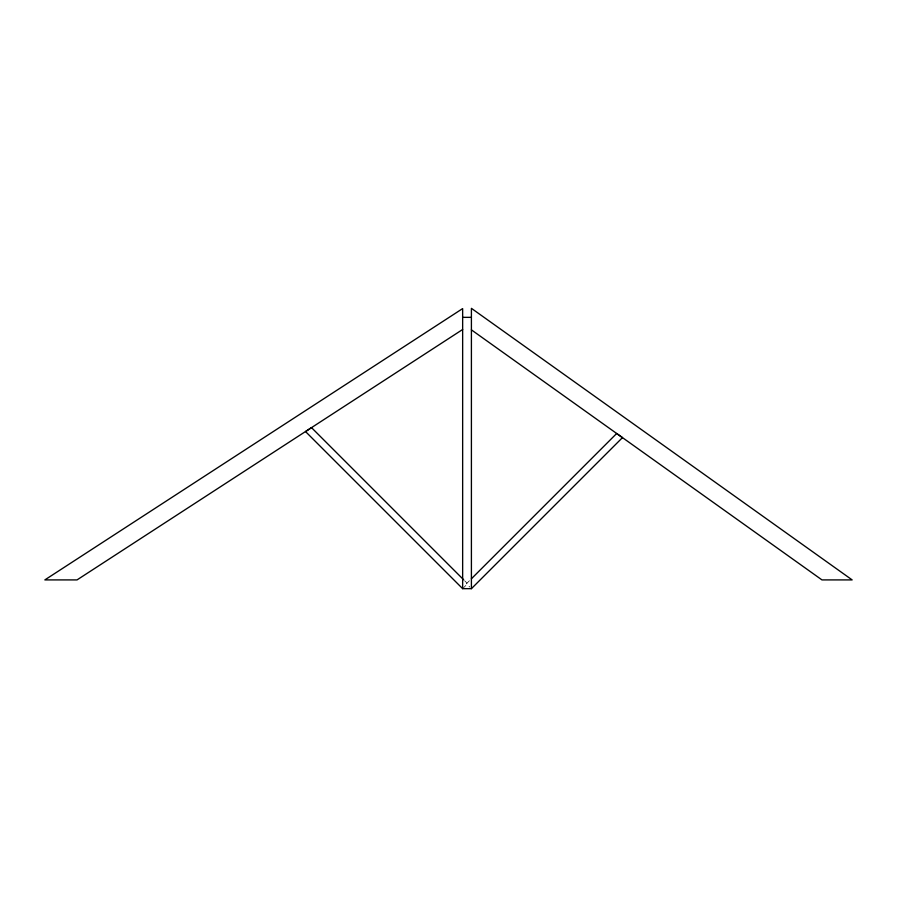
<?xml version="1.0" encoding="UTF-8"?>
<svg xmlns="http://www.w3.org/2000/svg" width="897" height="897" viewBox="0 0 897 897"><rect width="100%" height="100%" fill="white"/><g stroke="black" fill="none" stroke-linecap="round" stroke-linejoin="round"><path stroke-width="0.67" stroke-dasharray="4.49 3.36" d="M469.411 580.751L466.451 583.712L469.759 587.019M462.65 588.667L467.606 583.712L464.635 580.751"/><path stroke-width="1.35" d="M471.396 578.778L616.654 433.509L622.473 437.613L471.407 588.667L462.65 588.667L305.552 431.58L311.494 427.611L463.648 579.765M462.65 329.491L77.03 579.911L44.85 579.911L462.65 308.59L462.65 588.667M462.65 317.347L471.407 317.347M471.407 329.861L821.966 579.911L852.15 579.911L471.407 308.333L471.407 588.667"/></g></svg>
